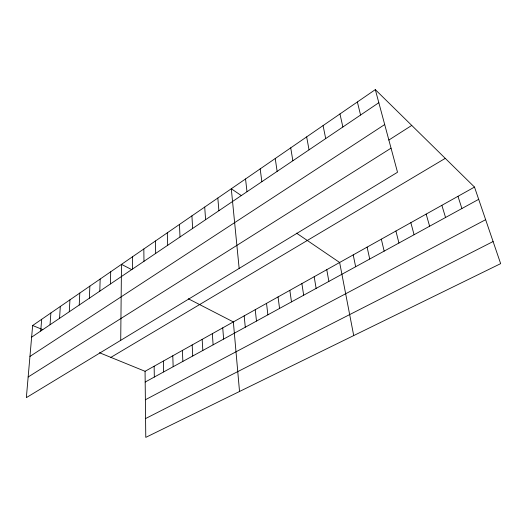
<?xml version="1.0" encoding="UTF-8"?>
<svg xmlns="http://www.w3.org/2000/svg" width="527" height="527" viewBox="0 0 527 527"><rect width="100%" height="100%" fill="white"/><g stroke="black" fill="none" stroke-linecap="round" stroke-linejoin="round"><path stroke-width="0.79" d="M120.723 340.33L121.48 264.356L131.664 269.6M110.453 283.948L110.696 271.78M99.801 291.141L100.156 279.04M89.392 298.17L89.853 286.128M79.221 305.041L79.788 293.058M69.274 311.753L69.939 299.837M59.551 318.321L60.309 306.47M50.039 324.744L50.888 312.952M40.731 331.028L41.673 319.303M32.648 325.515L26.35 397.635L397.516 172.263L375.31 89.623L32.648 325.515L42.779 329.638M31.627 337.181L378.827 102.706M29.947 356.45L384.697 124.55M388.84 140.057L411.752 125.426M28.155 376.996L391.041 148.173M110.881 357.378L445.275 158.357M145.063 371.298L474.498 187.072L500.65 263.638L145.781 437.377L145.063 371.298L99.471 352.728M145.182 382.055L478.687 199.331M145.373 399.762L485.637 219.687M145.577 418.563L493.101 241.531M188.291 298.743L233.349 321.931L239.528 391.475M241.465 195.682L231.294 188.765L239.153 268.421M296.53 233.151L339.638 262.486L353.709 335.574M375.31 89.623L474.498 187.072M457.97 196.314L461.902 208.521M441.863 205.319L445.552 217.48M426.159 214.1L429.617 226.215M410.843 222.664L414.084 234.726M395.909 231.024L398.932 243.026M357.372 101.975L360.573 115.031M381.331 239.172L384.15 251.122M339.961 113.957L342.873 126.981M367.102 247.13L369.73 259.027M353.209 254.897L355.653 266.741M323.071 125.591L325.706 138.581M306.661 136.882L309.039 149.833M326.773 269.686L328.874 281.411M314.184 276.721L316.128 288.394M290.726 147.85L292.854 160.761M301.879 283.605L303.671 295.219M275.239 158.508L277.13 171.38M289.837 290.337L291.484 301.892M278.052 296.932L279.56 308.427M260.186 168.877L261.853 181.696M266.524 303.381L267.894 314.817M245.542 178.956L246.998 191.729M255.233 309.692L256.478 321.075M244.172 315.877L245.292 327.201M217.829 198.033L218.903 210.708M222.737 327.86L223.626 339.072M204.707 207.065L205.602 219.687M212.341 333.677L213.119 344.829M202.157 339.375L202.829 350.468M191.92 215.872L192.645 228.435M192.171 344.954L192.744 355.995M179.45 224.456L180.017 236.966M182.382 350.429L182.856 361.41M172.784 355.797L173.159 366.726M167.283 232.829L167.698 245.286M163.363 361.067L163.653 371.93M155.412 240.997L155.689 253.395M154.128 366.232L154.325 377.042M143.831 248.975L143.97 261.313M132.527 256.754L132.527 269.04"/></g></svg>
